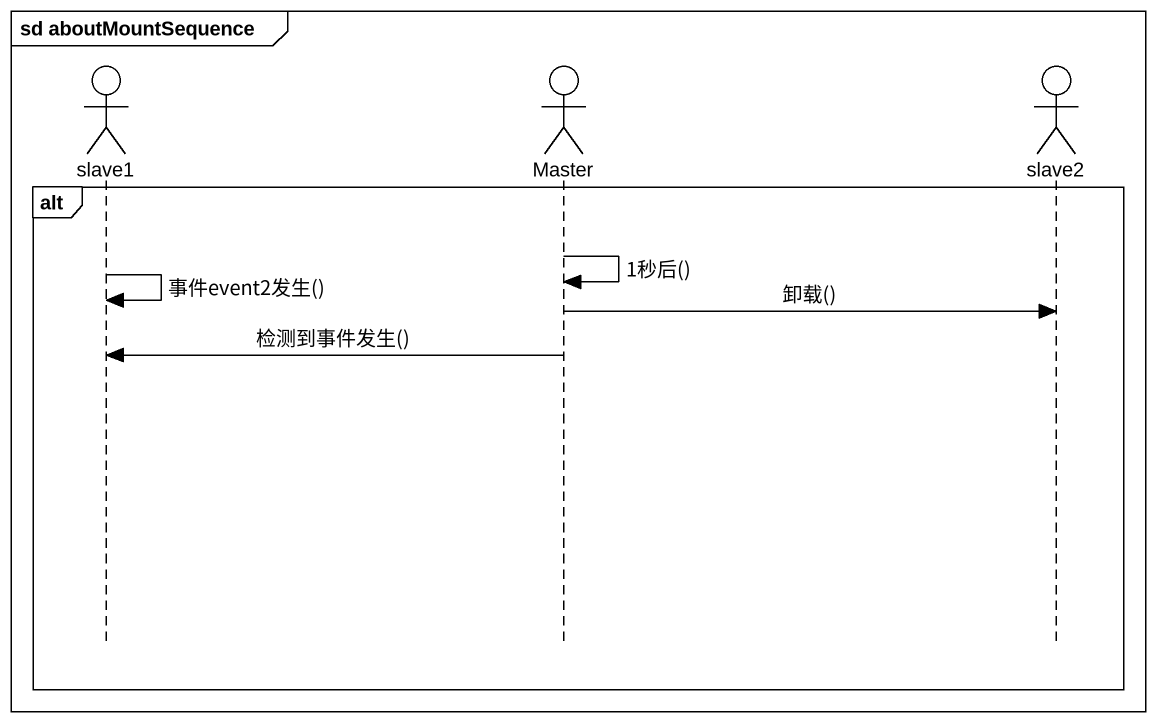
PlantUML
@startuml
mainframe sd aboutMountSequence
hide footbox
actor slave1
actor Master
actor slave2

alt
  Master -> Master : 1秒后()
  slave1 -> slave1 : 事件event2发生()
  Master -> slave2 : 卸载()
  Master -> slave1 : 检测到事件发生()
end
@enduml
